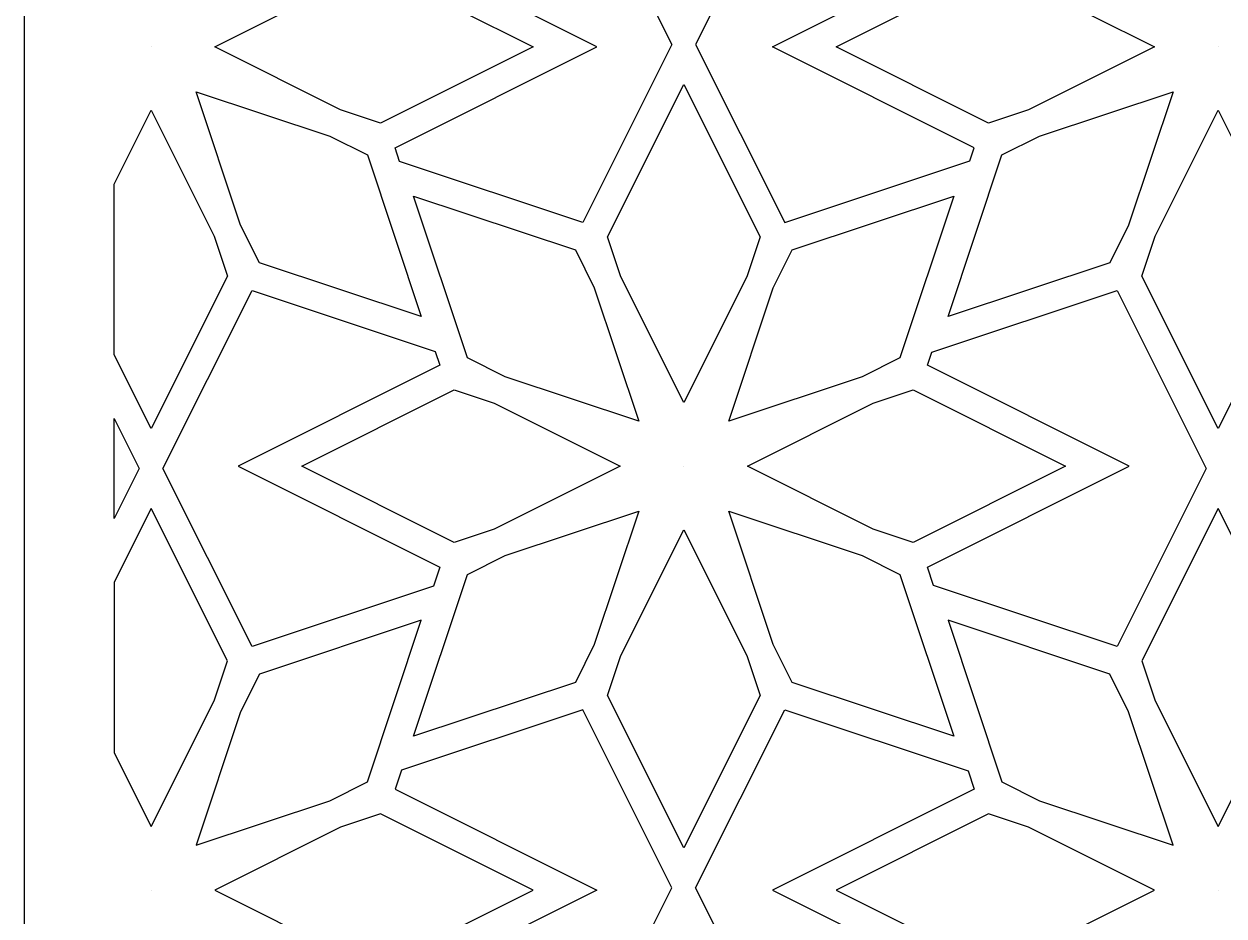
# Model space of a CAD drawing. Header units: centimetres. Extents: x -9.9 to 5.1, y -1.5 to 12.
# Drawn here: x -1.975 to 1.566, y 6.206 to 8.84 of the extents above; entities that cross this region are included whole.
import ezdxf

# ---------------------------------------------------------------- set-up
doc = ezdxf.new("R2010")
doc.units = ezdxf.units.CM
doc.header["$MEASUREMENT"] = 0
doc.layers.add('layer 1', color=7, linetype='Continuous')

msp = doc.modelspace()

# ---------------------------------------------------------------- linework, layer by layer
at = {"layer": 'layer 1', "color": 242}
for points, knots in [([(-1.97527, -1.50302), (-1.97527, -1.50302), (-1.97527, -1.40247), (-1.97527, -1.40247), (-1.97527, -1.40247), (-1.97527, -1.40247), (-1.97527, -1.28287), (-1.97527, -1.28287), (-1.97527, -1.28287), (-1.97527, -1.28287), (-1.97527, -1.09513), (-1.97527, -1.09513), (-1.97527, -1.09513), (-1.97527, -1.09513), (-1.97527, -0.97553), (-1.97527, -0.97553), (-1.97527, -0.97553), (-1.97527, -0.97553), (-1.97527, -0.53225), (-1.97527, -0.53225), (-1.97527, -0.53225), (-1.97527, -0.53225), (-1.97527, -0.4436), (-1.97527, -0.4436), (-1.97527, -0.4436), (-1.97527, -0.4436), (-1.97527, 0.00048), (-1.97527, 0.00048), (-1.97527, 0.00048), (-1.97527, 0.00048), (-1.97527, 0.12554), (-1.97527, 0.12554), (-1.97527, 0.12554), (-1.97527, 0.12554), (-1.97527, 0.55598), (-1.97527, 0.55598), (-1.97527, 0.55598), (-1.97527, 0.55598), (-1.97527, 0.64463), (-1.97527, 0.64463), (-1.97527, 0.64463), (-1.97527, 0.64463), (-1.97527, 1.08791), (-1.97527, 1.08791), (-1.97527, 1.08791), (-1.97527, 1.08791), (-1.97527, 1.20751), (-1.97527, 1.20751), (-1.97527, 1.20751), (-1.97527, 1.20751), (-1.97527, 1.39525), (-1.97527, 1.39525), (-1.97527, 1.39525), (-1.97527, 1.39525), (-1.97527, 1.51485), (-1.97527, 1.51485), (-1.97527, 1.51485), (-1.97527, 1.51485), (-1.97527, 1.95812), (-1.97527, 1.95812), (-1.97527, 1.95812), (-1.97527, 1.95812), (-1.97527, 2.04678), (-1.97527, 2.04678), (-1.97527, 2.04678), (-1.97527, 2.04678), (-1.97527, 2.49085), (-1.97527, 2.49085), (-1.97527, 2.49085), (-1.97527, 2.49085), (-1.97527, 2.61591), (-1.97527, 2.61591), (-1.97527, 2.61591), (-1.97527, 2.61591), (-1.97527, 3.04637), (-1.97527, 3.04637), (-1.97527, 3.04637), (-1.97527, 3.04637), (-1.97527, 3.13502), (-1.97527, 3.13502), (-1.97527, 3.13502), (-1.97527, 3.13502), (-1.97527, 3.5783), (-1.97527, 3.5783), (-1.97527, 3.5783), (-1.97527, 3.5783), (-1.97527, 3.6979), (-1.97527, 3.6979), (-1.97527, 3.6979), (-1.97527, 3.6979), (-1.97527, 3.88564), (-1.97527, 3.88564), (-1.97527, 3.88564), (-1.97527, 3.88564), (-1.97527, 4.00523), (-1.97527, 4.00523), (-1.97527, 4.00523), (-1.97527, 4.00523), (-1.97527, 4.44851), (-1.97527, 4.44851), (-1.97527, 4.44851), (-1.97527, 4.44851), (-1.97527, 4.53717), (-1.97527, 4.53717), (-1.97527, 4.53717), (-1.97527, 4.53717), (-1.97527, 4.98124), (-1.97527, 4.98124), (-1.97527, 4.98124), (-1.97527, 4.98124), (-1.97527, 5.10631), (-1.97527, 5.10631), (-1.97527, 5.10631), (-1.97527, 5.10631), (-1.97527, 5.53674), (-1.97527, 5.53674), (-1.97527, 5.53674), (-1.97527, 5.53674), (-1.97527, 5.6254), (-1.97527, 5.6254), (-1.97527, 5.6254), (-1.97527, 5.6254), (-1.97527, 6.06868), (-1.97527, 6.06868), (-1.97527, 6.06868), (-1.97527, 6.06868), (-1.97527, 6.18827), (-1.97527, 6.18827), (-1.97527, 6.18827), (-1.97527, 6.18827), (-1.97527, 6.37601), (-1.97527, 6.37601), (-1.97527, 6.37601), (-1.97527, 6.37601), (-1.97527, 6.49561), (-1.97527, 6.49561), (-1.97527, 6.49561), (-1.97527, 6.49561), (-1.97527, 6.93889), (-1.97527, 6.93889), (-1.97527, 6.93889), (-1.97527, 6.93889), (-1.97527, 7.02755), (-1.97527, 7.02755), (-1.97527, 7.02755), (-1.97527, 7.02755), (-1.97527, 7.47161), (-1.97527, 7.47161), (-1.97527, 7.47161), (-1.97527, 7.47161), (-1.97527, 7.59668), (-1.97527, 7.59668), (-1.97527, 7.59668), (-1.97527, 7.59668), (-1.97527, 8.02713), (-1.97527, 8.02713), (-1.97527, 8.02713), (-1.97527, 8.02713), (-1.97527, 8.11579), (-1.97527, 8.11579), (-1.97527, 8.11579), (-1.97527, 8.11579), (-1.97527, 8.55907), (-1.97527, 8.55907), (-1.97527, 8.55907), (-1.97527, 8.55907), (-1.97527, 8.67866), (-1.97527, 8.67866), (-1.97527, 8.67866), (-1.97527, 8.67866), (-1.97527, 8.8664), (-1.97527, 8.8664), (-1.97527, 8.8664), (-1.97527, 8.8664), (-1.97527, 8.986), (-1.97527, 8.986), (-1.97527, 8.986), (-1.97527, 8.986), (-1.97527, 9.42928), (-1.97527, 9.42928), (-1.97527, 9.42928), (-1.97527, 9.42928), (-1.97527, 9.51794), (-1.97527, 9.51794), (-1.97527, 9.51794), (-1.97527, 9.51794), (-1.97527, 9.96201), (-1.97527, 9.96201), (-1.97527, 9.96201), (-1.97527, 9.96201), (-1.97527, 10.08707), (-1.97527, 10.08707), (-1.97527, 10.08707), (-1.97527, 10.08707), (-1.97527, 10.51751), (-1.97527, 10.51751), (-1.97527, 10.51751), (-1.97527, 10.51751), (-1.97527, 10.60617), (-1.97527, 10.60617), (-1.97527, 10.60617), (-1.97527, 10.60617), (-1.97527, 11.04944), (-1.97527, 11.04944), (-1.97527, 11.04944), (-1.97527, 11.04944), (-1.97527, 11.16904), (-1.97527, 11.16904), (-1.97527, 11.16904), (-1.97527, 11.16904), (-1.97527, 11.35678), (-1.97527, 11.35678), (-1.97527, 11.35678), (-1.97527, 11.35678), (-1.97527, 11.47638), (-1.97527, 11.47638), (-1.97527, 11.47638), (-1.97527, 11.47638), (-1.97527, 11.91966), (-1.97527, 11.91966), (-1.97527, 11.91966), (-1.97527, 11.91966), (-1.97527, 11.9877), (-1.97527, 11.9877), (-1.97527, 11.9877), (-1.97527, 11.9877), (5.08074, 11.9877), (5.08074, 11.9877), (5.08074, 11.9877), (5.08074, 11.9877), (5.08074, 11.96951), (5.08074, 11.96951), (5.08074, 11.96951), (5.08074, 11.96951), (5.08074, 11.88086), (5.08074, 11.88086), (5.08074, 11.88086), (5.08074, 11.88086), (5.08074, 11.43758), (5.08074, 11.43758), (5.08074, 11.43758), (5.08074, 11.43758), (5.08074, 11.31906), (5.08074, 11.31906), (5.08074, 11.31906), (5.08074, 11.31906), (5.08074, 11.1249), (5.08074, 11.1249), (5.08074, 11.1249), (5.08074, 11.1249), (5.08074, 11.00638), (5.08074, 11.00638), (5.08074, 11.00638), (5.08074, 11.00638), (5.08074, 10.56311), (5.08074, 10.56311), (5.08074, 10.56311), (5.08074, 10.56311), (5.08074, 10.47445), (5.08074, 10.47445), (5.08074, 10.47445), (5.08074, 10.47445), (5.08074, 10.04616), (5.08074, 10.04616), (5.08074, 10.04616), (5.08074, 10.04616), (5.08074, 9.92103), (5.08074, 9.92103), (5.08074, 9.92103), (5.08074, 9.92103), (5.08074, 9.47912), (5.08074, 9.47912), (5.08074, 9.47912), (5.08074, 9.47912), (5.08074, 9.39046), (5.08074, 9.39046), (5.08074, 9.39046), (5.08074, 9.39046), (5.08074, 8.94719), (5.08074, 8.94719), (5.08074, 8.94719), (5.08074, 8.94719), (5.08074, 8.82867), (5.08074, 8.82867), (5.08074, 8.82867), (5.08074, 8.82867), (5.08074, 8.63451), (5.08074, 8.63451), (5.08074, 8.63451), (5.08074, 8.63451), (5.08074, 8.51599), (5.08074, 8.51599), (5.08074, 8.51599), (5.08074, 8.51599), (5.08074, 8.07271), (5.08074, 8.07271), (5.08074, 8.07271), (5.08074, 8.07271), (5.08074, 7.98406), (5.08074, 7.98406), (5.08074, 7.98406), (5.08074, 7.98406), (5.08074, 7.55579), (5.08074, 7.55579), (5.08074, 7.55579), (5.08074, 7.55579), (5.08074, 7.43065), (5.08074, 7.43065), (5.08074, 7.43065), (5.08074, 7.43065), (5.08074, 6.98874), (5.08074, 6.98874), (5.08074, 6.98874), (5.08074, 6.98874), (5.08074, 6.90009), (5.08074, 6.90009), (5.08074, 6.90009), (5.08074, 6.90009), (5.08074, 6.45681), (5.08074, 6.45681), (5.08074, 6.45681), (5.08074, 6.45681), (5.08074, 6.33829), (5.08074, 6.33829), (5.08074, 6.33829), (5.08074, 6.33829), (5.08074, 6.14413), (5.08074, 6.14413), (5.08074, 6.14413), (5.08074, 6.14413), (5.08074, 6.02561), (5.08074, 6.02561), (5.08074, 6.02561), (5.08074, 6.02561), (5.08074, 5.58234), (5.08074, 5.58234), (5.08074, 5.58234), (5.08074, 5.58234), (5.08074, 5.49368), (5.08074, 5.49368), (5.08074, 5.49368), (5.08074, 5.49368), (5.08074, 5.0654), (5.08074, 5.0654), (5.08074, 5.0654), (5.08074, 5.0654), (5.08074, 4.94026), (5.08074, 4.94026), (5.08074, 4.94026), (5.08074, 4.94026), (5.08074, 4.49835), (5.08074, 4.49835), (5.08074, 4.49835), (5.08074, 4.49835), (5.08074, 4.4097), (5.08074, 4.4097), (5.08074, 4.4097), (5.08074, 4.4097), (5.08074, 3.96642), (5.08074, 3.96642), (5.08074, 3.96642), (5.08074, 3.96642), (5.08074, 3.8479), (5.08074, 3.8479), (5.08074, 3.8479), (5.08074, 3.8479), (5.08074, 3.65375), (5.08074, 3.65375), (5.08074, 3.65375), (5.08074, 3.65375), (5.08074, 3.53523), (5.08074, 3.53523), (5.08074, 3.53523), (5.08074, 3.53523), (5.08074, 3.09195), (5.08074, 3.09195), (5.08074, 3.09195), (5.08074, 3.09195), (5.08074, 3.00329), (5.08074, 3.00329), (5.08074, 3.00329), (5.08074, 3.00329), (5.08074, 2.57502), (5.08074, 2.57502), (5.08074, 2.57502), (5.08074, 2.57502), (5.08074, 2.44988), (5.08074, 2.44988), (5.08074, 2.44988), (5.08074, 2.44988), (5.08074, 2.00798), (5.08074, 2.00798), (5.08074, 2.00798), (5.08074, 2.00798), (5.08074, 1.91932), (5.08074, 1.91932), (5.08074, 1.91932), (5.08074, 1.91932), (5.08074, 1.47604), (5.08074, 1.47604), (5.08074, 1.47604), (5.08074, 1.47604), (5.08074, 1.35752), (5.08074, 1.35752), (5.08074, 1.35752), (5.08074, 1.35752), (5.08074, 1.16337), (5.08074, 1.16337), (5.08074, 1.16337), (5.08074, 1.16337), (5.08074, 1.04485), (5.08074, 1.04485), (5.08074, 1.04485), (5.08074, 1.04485), (5.08074, 0.60157), (5.08074, 0.60157), (5.08074, 0.60157), (5.08074, 0.60157), (5.08074, 0.51291), (5.08074, 0.51291), (5.08074, 0.51291), (5.08074, 0.51291), (5.08074, 0.08463), (5.08074, 0.08463), (5.08074, 0.08463), (5.08074, 0.08463), (5.08074, -0.04051), (5.08074, -0.04051), (5.08074, -0.04051), (5.08074, -0.04051), (5.08074, -0.48241), (5.08074, -0.48241), (5.08074, -0.48241), (5.08074, -0.48241), (5.08074, -0.57107), (5.08074, -0.57107), (5.08074, -0.57107), (5.08074, -0.57107), (5.08074, -1.01435), (5.08074, -1.01435), (5.08074, -1.01435), (5.08074, -1.01435), (5.08074, -1.13286), (5.08074, -1.13286), (5.08074, -1.13286), (5.08074, -1.13286), (5.08074, -1.32702), (5.08074, -1.32702), (5.08074, -1.32702), (5.08074, -1.32702), (5.08074, -1.44554), (5.08074, -1.44554), (5.08074, -1.44554), (5.08074, -1.44554), (5.08074, -1.50302), (5.08074, -1.50302), (5.08074, -1.50302), (5.08074, -1.50302), (-1.97527, -1.50302), (-1.97527, -1.50302)], [0, 0, 0, 0, 0.0086207, 0.0086207, 0.0086207, 0.0086207, 0.0172414, 0.0172414, 0.0172414, 0.0172414, 0.0258621, 0.0258621, 0.0258621, 0.0258621, 0.0344828, 0.0344828, 0.0344828, 0.0344828, 0.0431034, 0.0431034, 0.0431034, 0.0431034, 0.0517241, 0.0517241, 0.0517241, 0.0517241, 0.0603448, 0.0603448, 0.0603448, 0.0603448, 0.0689655, 0.0689655, 0.0689655, 0.0689655, 0.0775862, 0.0775862, 0.0775862, 0.0775862, 0.0862069, 0.0862069, 0.0862069, 0.0862069, 0.0948276, 0.0948276, 0.0948276, 0.0948276, 0.1034483, 0.1034483, 0.1034483, 0.1034483, 0.112069, 0.112069, 0.112069, 0.112069, 0.1206897, 0.1206897, 0.1206897, 0.1206897, 0.1293103, 0.1293103, 0.1293103, 0.1293103, 0.137931, 0.137931, 0.137931, 0.137931, 0.1465517, 0.1465517, 0.1465517, 0.1465517, 0.1551724, 0.1551724, 0.1551724, 0.1551724, 0.1637931, 0.1637931, 0.1637931, 0.1637931, 0.1724138, 0.1724138, 0.1724138, 0.1724138, 0.1810345, 0.1810345, 0.1810345, 0.1810345, 0.1896552, 0.1896552, 0.1896552, 0.1896552, 0.1982759, 0.1982759, 0.1982759, 0.1982759, 0.2068966, 0.2068966, 0.2068966, 0.2068966, 0.2155172, 0.2155172, 0.2155172, 0.2155172, 0.2241379, 0.2241379, 0.2241379, 0.2241379, 0.2327586, 0.2327586, 0.2327586, 0.2327586, 0.2413793, 0.2413793, 0.2413793, 0.2413793, 0.25, 0.25, 0.25, 0.25, 0.2586207, 0.2586207, 0.2586207, 0.2586207, 0.2672414, 0.2672414, 0.2672414, 0.2672414, 0.2758621, 0.2758621, 0.2758621, 0.2758621, 0.2844828, 0.2844828, 0.2844828, 0.2844828, 0.2931034, 0.2931034, 0.2931034, 0.2931034, 0.3017241, 0.3017241, 0.3017241, 0.3017241, 0.3103448, 0.3103448, 0.3103448, 0.3103448, 0.3189655, 0.3189655, 0.3189655, 0.3189655, 0.3275862, 0.3275862, 0.3275862, 0.3275862, 0.3362069, 0.3362069, 0.3362069, 0.3362069, 0.3448276, 0.3448276, 0.3448276, 0.3448276, 0.3534483, 0.3534483, 0.3534483, 0.3534483, 0.362069, 0.362069, 0.362069, 0.362069, 0.3706897, 0.3706897, 0.3706897, 0.3706897, 0.3793103, 0.3793103, 0.3793103, 0.3793103, 0.387931, 0.387931, 0.387931, 0.387931, 0.3965517, 0.3965517, 0.3965517, 0.3965517, 0.4051724, 0.4051724, 0.4051724, 0.4051724, 0.4137931, 0.4137931, 0.4137931, 0.4137931, 0.4224138, 0.4224138, 0.4224138, 0.4224138, 0.4310345, 0.4310345, 0.4310345, 0.4310345, 0.4396552, 0.4396552, 0.4396552, 0.4396552, 0.4482759, 0.4482759, 0.4482759, 0.4482759, 0.4568966, 0.4568966, 0.4568966, 0.4568966, 0.4655172, 0.4655172, 0.4655172, 0.4655172, 0.4741379, 0.4741379, 0.4741379, 0.4741379, 0.4827586, 0.4827586, 0.4827586, 0.4827586, 0.4913793, 0.4913793, 0.4913793, 0.4913793, 0.5, 0.5, 0.5, 0.5, 0.5086207, 0.5086207, 0.5086207, 0.5086207, 0.5172414, 0.5172414, 0.5172414, 0.5172414, 0.5258621, 0.5258621, 0.5258621, 0.5258621, 0.5344828, 0.5344828, 0.5344828, 0.5344828, 0.5431034, 0.5431034, 0.5431034, 0.5431034, 0.5517241, 0.5517241, 0.5517241, 0.5517241, 0.5603448, 0.5603448, 0.5603448, 0.5603448, 0.5689655, 0.5689655, 0.5689655, 0.5689655, 0.5775862, 0.5775862, 0.5775862, 0.5775862, 0.5862069, 0.5862069, 0.5862069, 0.5862069, 0.5948276, 0.5948276, 0.5948276, 0.5948276, 0.6034483, 0.6034483, 0.6034483, 0.6034483, 0.612069, 0.612069, 0.612069, 0.612069, 0.6206897, 0.6206897, 0.6206897, 0.6206897, 0.6293103, 0.6293103, 0.6293103, 0.6293103, 0.637931, 0.637931, 0.637931, 0.637931, 0.6465517, 0.6465517, 0.6465517, 0.6465517, 0.6551724, 0.6551724, 0.6551724, 0.6551724, 0.6637931, 0.6637931, 0.6637931, 0.6637931, 0.6724138, 0.6724138, 0.6724138, 0.6724138, 0.6810345, 0.6810345, 0.6810345, 0.6810345, 0.6896552, 0.6896552, 0.6896552, 0.6896552, 0.6982759, 0.6982759, 0.6982759, 0.6982759, 0.7068966, 0.7068966, 0.7068966, 0.7068966, 0.7155172, 0.7155172, 0.7155172, 0.7155172, 0.7241379, 0.7241379, 0.7241379, 0.7241379, 0.7327586, 0.7327586, 0.7327586, 0.7327586, 0.7413793, 0.7413793, 0.7413793, 0.7413793, 0.75, 0.75, 0.75, 0.75, 0.7586207, 0.7586207, 0.7586207, 0.7586207, 0.7672414, 0.7672414, 0.7672414, 0.7672414, 0.7758621, 0.7758621, 0.7758621, 0.7758621, 0.7844828, 0.7844828, 0.7844828, 0.7844828, 0.7931034, 0.7931034, 0.7931034, 0.7931034, 0.8017241, 0.8017241, 0.8017241, 0.8017241, 0.8103448, 0.8103448, 0.8103448, 0.8103448, 0.8189655, 0.8189655, 0.8189655, 0.8189655, 0.8275862, 0.8275862, 0.8275862, 0.8275862, 0.8362069, 0.8362069, 0.8362069, 0.8362069, 0.8448276, 0.8448276, 0.8448276, 0.8448276, 0.8534483, 0.8534483, 0.8534483, 0.8534483, 0.862069, 0.862069, 0.862069, 0.862069, 0.8706897, 0.8706897, 0.8706897, 0.8706897, 0.8793103, 0.8793103, 0.8793103, 0.8793103, 0.887931, 0.887931, 0.887931, 0.887931, 0.8965517, 0.8965517, 0.8965517, 0.8965517, 0.9051724, 0.9051724, 0.9051724, 0.9051724, 0.9137931, 0.9137931, 0.9137931, 0.9137931, 0.9224138, 0.9224138, 0.9224138, 0.9224138, 0.9310345, 0.9310345, 0.9310345, 0.9310345, 0.9396552, 0.9396552, 0.9396552, 0.9396552, 0.9482759, 0.9482759, 0.9482759, 0.9482759, 0.9568966, 0.9568966, 0.9568966, 0.9568966, 0.9655172, 0.9655172, 0.9655172, 0.9655172, 0.9741379, 0.9741379, 0.9741379, 0.9741379, 0.9827586, 0.9827586, 0.9827586, 0.9827586, 1, 1, 1, 1]), ([(-0.86157, 9.1268), (-0.86157, 9.1268), (-0.88024, 9.07065), (-0.88024, 9.07065), (-0.88024, 9.07065), (-0.88024, 9.07065), (-0.285, 8.77253), (-0.285, 8.77253), (-0.285, 8.77253), (-0.285, 8.77253), (-0.88024, 8.4744), (-0.88024, 8.4744), (-0.88024, 8.4744), (-0.88024, 8.4744), (-0.86667, 8.43359), (-0.86667, 8.43359), (-0.86667, 8.43359), (-0.86667, 8.43359), (-0.32636, 8.2539), (-0.32636, 8.2539), (-0.32636, 8.2539), (-0.32636, 8.2539), (-0.06319, 8.77935), (-0.06319, 8.77935), (-0.06319, 8.77935), (-0.06319, 8.77935), (-0.32636, 9.30479), (-0.32636, 9.30479), (-0.32636, 9.30479), (-0.32636, 9.30479), (-0.86157, 9.1268), (-0.86157, 9.1268)], [0, 0, 0, 0, 0.1111111, 0.1111111, 0.1111111, 0.1111111, 0.2222222, 0.2222222, 0.2222222, 0.2222222, 0.3333333, 0.3333333, 0.3333333, 0.3333333, 0.4444444, 0.4444444, 0.4444444, 0.4444444, 0.5555556, 0.5555556, 0.5555556, 0.5555556, 0.6666667, 0.6666667, 0.6666667, 0.6666667, 0.7777778, 0.7777778, 0.7777778, 0.7777778, 1, 1, 1, 1]), ([(0.00672, 8.77935), (0.00672, 8.77935), (0.2699, 9.3048), (0.2699, 9.3048), (0.2699, 9.3048), (0.2699, 9.3048), (0.81121, 9.12477), (0.81121, 9.12477), (0.81121, 9.12477), (0.81121, 9.12477), (0.82921, 9.07066), (0.82921, 9.07066), (0.82921, 9.07066), (0.82921, 9.07066), (0.23396, 8.77253), (0.23396, 8.77253), (0.23396, 8.77253), (0.23396, 8.77253), (0.8292, 8.47441), (0.8292, 8.47441), (0.8292, 8.47441), (0.8292, 8.47441), (0.8163, 8.43562), (0.8163, 8.43562), (0.8163, 8.43562), (0.8163, 8.43562), (0.2699, 8.2539), (0.2699, 8.2539), (0.2699, 8.2539), (0.2699, 8.2539), (0.00672, 8.77935), (0.00672, 8.77935)], [0, 0, 0, 0, 0.1111111, 0.1111111, 0.1111111, 0.1111111, 0.2222222, 0.2222222, 0.2222222, 0.2222222, 0.3333333, 0.3333333, 0.3333333, 0.3333333, 0.4444444, 0.4444444, 0.4444444, 0.4444444, 0.5555556, 0.5555556, 0.5555556, 0.5555556, 0.6666667, 0.6666667, 0.6666667, 0.6666667, 0.7777778, 0.7777778, 0.7777778, 0.7777778, 1, 1, 1, 1]), ([(-0.92264, 8.9978), (-0.92264, 8.9978), (-1.04082, 8.95849), (-1.04082, 8.95849), (-1.04082, 8.95849), (-1.04082, 8.95849), (-1.41213, 8.77253), (-1.41213, 8.77253), (-1.41213, 8.77253), (-1.41213, 8.77253), (-1.04083, 8.58656), (-1.04083, 8.58656), (-1.04083, 8.58656), (-1.04083, 8.58656), (-0.92264, 8.54725), (-0.92264, 8.54725), (-0.92264, 8.54725), (-0.92264, 8.54725), (-0.47285, 8.77253), (-0.47285, 8.77253), (-0.47285, 8.77253), (-0.47285, 8.77253), (-0.92264, 8.9978), (-0.92264, 8.9978)], [0, 0, 0, 0, 0.1428571, 0.1428571, 0.1428571, 0.1428571, 0.2857143, 0.2857143, 0.2857143, 0.2857143, 0.4285714, 0.4285714, 0.4285714, 0.4285714, 0.5714286, 0.5714286, 0.5714286, 0.5714286, 0.7142857, 0.7142857, 0.7142857, 0.7142857, 1, 1, 1, 1]), ([(0.98979, 8.9585), (0.98979, 8.9585), (0.8716, 8.99781), (0.8716, 8.99781), (0.8716, 8.99781), (0.8716, 8.99781), (0.42181, 8.77253), (0.42181, 8.77253), (0.42181, 8.77253), (0.42181, 8.77253), (0.8716, 8.54726), (0.8716, 8.54726), (0.8716, 8.54726), (0.8716, 8.54726), (0.98978, 8.58657), (0.98978, 8.58657), (0.98978, 8.58657), (0.98978, 8.58657), (1.36109, 8.77253), (1.36109, 8.77253), (1.36109, 8.77253), (1.36109, 8.77253), (0.98979, 8.9585), (0.98979, 8.9585)], [0, 0, 0, 0, 0.1428571, 0.1428571, 0.1428571, 0.1428571, 0.2857143, 0.2857143, 0.2857143, 0.2857143, 0.4285714, 0.4285714, 0.4285714, 0.4285714, 0.5714286, 0.5714286, 0.5714286, 0.5714286, 0.7142857, 0.7142857, 0.7142857, 0.7142857, 1, 1, 1, 1]), ([(-1.6, 8.77254), (-1.6, 8.77254), (-1.59999, 8.77253), (-1.59999, 8.77253), (-1.59999, 8.77253), (-1.59999, 8.77253), (-1.59999, 8.77253), (-1.59999, 8.77253), (-1.59999, 8.77253), (-1.59999, 8.77253), (-1.59999, 8.77253), (-1.59999, 8.77253), (-1.59999, 8.77253), (-1.59999, 8.77253), (-1.59999, 8.77252), (-1.59999, 8.77252), (-1.59999, 8.77252), (-1.59999, 8.77252), (-1.59999, 8.77253), (-1.59999, 8.77253), (-1.59999, 8.77253), (-1.59999, 8.77253), (-1.59998, 8.77252), (-1.59998, 8.77252), (-1.59998, 8.77252), (-1.59998, 8.77252), (-1.59998, 8.77253), (-1.59998, 8.77253), (-1.59998, 8.77253), (-1.59998, 8.77253), (-1.59998, 8.77252), (-1.59998, 8.77252), (-1.59998, 8.77252), (-1.59998, 8.77252), (-1.59998, 8.77253), (-1.59998, 8.77253), (-1.59998, 8.77253), (-1.59998, 8.77253), (-1.59997, 8.77253), (-1.59997, 8.77253), (-1.59997, 8.77253), (-1.59997, 8.77253), (-1.59998, 8.77253), (-1.59998, 8.77253), (-1.59998, 8.77253), (-1.59998, 8.77253), (-1.59998, 8.77254), (-1.59998, 8.77254), (-1.59998, 8.77254), (-1.59998, 8.77254), (-1.59998, 8.77253), (-1.59998, 8.77253), (-1.59998, 8.77253), (-1.59998, 8.77253), (-1.59999, 8.77255), (-1.59999, 8.77255), (-1.59999, 8.77255), (-1.59999, 8.77255), (-1.59998, 8.77253), (-1.59998, 8.77253), (-1.59998, 8.77253), (-1.59998, 8.77253), (-1.6, 8.77254), (-1.6, 8.77254)], [0, 0, 0, 0, 0.0588235, 0.0588235, 0.0588235, 0.0588235, 0.1176471, 0.1176471, 0.1176471, 0.1176471, 0.1764706, 0.1764706, 0.1764706, 0.1764706, 0.2352941, 0.2352941, 0.2352941, 0.2352941, 0.2941176, 0.2941176, 0.2941176, 0.2941176, 0.3529412, 0.3529412, 0.3529412, 0.3529412, 0.4117647, 0.4117647, 0.4117647, 0.4117647, 0.4705882, 0.4705882, 0.4705882, 0.4705882, 0.5294118, 0.5294118, 0.5294118, 0.5294118, 0.5882353, 0.5882353, 0.5882353, 0.5882353, 0.6470588, 0.6470588, 0.6470588, 0.6470588, 0.7058824, 0.7058824, 0.7058824, 0.7058824, 0.7647059, 0.7647059, 0.7647059, 0.7647059, 0.8235294, 0.8235294, 0.8235294, 0.8235294, 0.8823529, 0.8823529, 0.8823529, 0.8823529, 1, 1, 1, 1]), ([(1.54893, 8.77254), (1.54893, 8.77254), (1.54894, 8.77253), (1.54894, 8.77253), (1.54894, 8.77253), (1.54894, 8.77253), (1.54893, 8.77253), (1.54893, 8.77253), (1.54893, 8.77253), (1.54893, 8.77253), (1.54894, 8.77253), (1.54894, 8.77253), (1.54894, 8.77253), (1.54894, 8.77253), (1.54894, 8.77252), (1.54894, 8.77252), (1.54894, 8.77252), (1.54894, 8.77252), (1.54894, 8.77253), (1.54894, 8.77253), (1.54894, 8.77253), (1.54894, 8.77253), (1.54895, 8.77252), (1.54895, 8.77252), (1.54895, 8.77252), (1.54895, 8.77252), (1.54894, 8.77253), (1.54894, 8.77253), (1.54894, 8.77253), (1.54894, 8.77253), (1.54895, 8.77252), (1.54895, 8.77252), (1.54895, 8.77252), (1.54895, 8.77252), (1.54895, 8.77253), (1.54895, 8.77253), (1.54895, 8.77253), (1.54895, 8.77253), (1.54896, 8.77253), (1.54896, 8.77253), (1.54896, 8.77253), (1.54896, 8.77253), (1.54895, 8.77253), (1.54895, 8.77253), (1.54895, 8.77253), (1.54895, 8.77253), (1.54895, 8.77254), (1.54895, 8.77254), (1.54895, 8.77254), (1.54895, 8.77254), (1.54895, 8.77253), (1.54895, 8.77253), (1.54895, 8.77253), (1.54895, 8.77253), (1.54894, 8.77255), (1.54894, 8.77255), (1.54894, 8.77255), (1.54894, 8.77255), (1.54895, 8.77253), (1.54895, 8.77253), (1.54895, 8.77253), (1.54895, 8.77253), (1.54893, 8.77254), (1.54893, 8.77254)], [0, 0, 0, 0, 0.0588235, 0.0588235, 0.0588235, 0.0588235, 0.1176471, 0.1176471, 0.1176471, 0.1176471, 0.1764706, 0.1764706, 0.1764706, 0.1764706, 0.2352941, 0.2352941, 0.2352941, 0.2352941, 0.2941176, 0.2941176, 0.2941176, 0.2941176, 0.3529412, 0.3529412, 0.3529412, 0.3529412, 0.4117647, 0.4117647, 0.4117647, 0.4117647, 0.4705882, 0.4705882, 0.4705882, 0.4705882, 0.5294118, 0.5294118, 0.5294118, 0.5294118, 0.5882353, 0.5882353, 0.5882353, 0.5882353, 0.6470588, 0.6470588, 0.6470588, 0.6470588, 0.7058824, 0.7058824, 0.7058824, 0.7058824, 0.7647059, 0.7647059, 0.7647059, 0.7647059, 0.8235294, 0.8235294, 0.8235294, 0.8235294, 0.8823529, 0.8823529, 0.8823529, 0.8823529, 1, 1, 1, 1]), ([(-0.25351, 8.2115), (-0.25351, 8.2115), (-0.2142, 8.09332), (-0.2142, 8.09332), (-0.2142, 8.09332), (-0.2142, 8.09332), (-0.02824, 7.72201), (-0.02824, 7.72201), (-0.02824, 7.72201), (-0.02824, 7.72201), (0.15773, 8.09331), (0.15773, 8.09331), (0.15773, 8.09331), (0.15773, 8.09331), (0.19704, 8.2115), (0.19704, 8.2115), (0.19704, 8.2115), (0.19704, 8.2115), (-0.02824, 8.66129), (-0.02824, 8.66129), (-0.02824, 8.66129), (-0.02824, 8.66129), (-0.25351, 8.2115), (-0.25351, 8.2115)], [0, 0, 0, 0, 0.1428571, 0.1428571, 0.1428571, 0.1428571, 0.2857143, 0.2857143, 0.2857143, 0.2857143, 0.4285714, 0.4285714, 0.4285714, 0.4285714, 0.5714286, 0.5714286, 0.5714286, 0.5714286, 0.7142857, 0.7142857, 0.7142857, 0.7142857, 1, 1, 1, 1]), ([(-0.96174, 8.45287), (-0.96174, 8.45287), (-1.0731, 8.50864), (-1.0731, 8.50864), (-1.0731, 8.50864), (-1.0731, 8.50864), (-1.46715, 8.63969), (-1.46715, 8.63969), (-1.46715, 8.63969), (-1.46715, 8.63969), (-1.3361, 8.24565), (-1.3361, 8.24565), (-1.3361, 8.24565), (-1.3361, 8.24565), (-1.28032, 8.13428), (-1.28032, 8.13428), (-1.28032, 8.13428), (-1.28032, 8.13428), (-0.80298, 7.97552), (-0.80298, 7.97552), (-0.80298, 7.97552), (-0.80298, 7.97552), (-0.96174, 8.45287), (-0.96174, 8.45287)], [0, 0, 0, 0, 0.1428571, 0.1428571, 0.1428571, 0.1428571, 0.2857143, 0.2857143, 0.2857143, 0.2857143, 0.4285714, 0.4285714, 0.4285714, 0.4285714, 0.5714286, 0.5714286, 0.5714286, 0.5714286, 0.7142857, 0.7142857, 0.7142857, 0.7142857, 1, 1, 1, 1]), ([(1.22928, 8.13429), (1.22928, 8.13429), (1.28505, 8.24564), (1.28505, 8.24564), (1.28505, 8.24564), (1.28505, 8.24564), (1.41611, 8.6397), (1.41611, 8.6397), (1.41611, 8.6397), (1.41611, 8.6397), (1.02206, 8.50865), (1.02206, 8.50865), (1.02206, 8.50865), (1.02206, 8.50865), (0.91069, 8.45287), (0.91069, 8.45287), (0.91069, 8.45287), (0.91069, 8.45287), (0.75194, 7.97553), (0.75194, 7.97553), (0.75194, 7.97553), (0.75194, 7.97553), (1.22928, 8.13429), (1.22928, 8.13429)], [0, 0, 0, 0, 0.1428571, 0.1428571, 0.1428571, 0.1428571, 0.2857143, 0.2857143, 0.2857143, 0.2857143, 0.4285714, 0.4285714, 0.4285714, 0.4285714, 0.5714286, 0.5714286, 0.5714286, 0.5714286, 0.7142857, 0.7142857, 0.7142857, 0.7142857, 1, 1, 1, 1]), ([(-1.37472, 8.09518), (-1.37472, 8.09518), (-1.41402, 8.21337), (-1.41402, 8.21337), (-1.41402, 8.21337), (-1.41402, 8.21337), (-1.59999, 8.58468), (-1.59999, 8.58468), (-1.59999, 8.58468), (-1.59999, 8.58468), (-1.709, 8.36702), (-1.709, 8.36702), (-1.709, 8.36702), (-1.709, 8.36702), (-1.709, 7.86306), (-1.709, 7.86306), (-1.709, 7.86306), (-1.709, 7.86306), (-1.59999, 7.6454), (-1.59999, 7.6454), (-1.59999, 7.6454), (-1.59999, 7.6454), (-1.37472, 8.09518), (-1.37472, 8.09518)], [0, 0, 0, 0, 0.1428571, 0.1428571, 0.1428571, 0.1428571, 0.2857143, 0.2857143, 0.2857143, 0.2857143, 0.4285714, 0.4285714, 0.4285714, 0.4285714, 0.5714286, 0.5714286, 0.5714286, 0.5714286, 0.7142857, 0.7142857, 0.7142857, 0.7142857, 1, 1, 1, 1]), ([(1.77421, 8.09518), (1.77421, 8.09518), (1.73491, 8.21337), (1.73491, 8.21337), (1.73491, 8.21337), (1.73491, 8.21337), (1.54894, 8.58468), (1.54894, 8.58468), (1.54894, 8.58468), (1.54894, 8.58468), (1.36298, 8.21337), (1.36298, 8.21337), (1.36298, 8.21337), (1.36298, 8.21337), (1.32367, 8.09518), (1.32367, 8.09518), (1.32367, 8.09518), (1.32367, 8.09518), (1.54894, 7.6454), (1.54894, 7.6454), (1.54894, 7.6454), (1.54894, 7.6454), (1.77421, 8.09518), (1.77421, 8.09518)], [0, 0, 0, 0, 0.1428571, 0.1428571, 0.1428571, 0.1428571, 0.2857143, 0.2857143, 0.2857143, 0.2857143, 0.4285714, 0.4285714, 0.4285714, 0.4285714, 0.5714286, 0.5714286, 0.5714286, 0.5714286, 0.7142857, 0.7142857, 0.7142857, 0.7142857, 1, 1, 1, 1]), ([(-0.66648, 7.85382), (-0.66648, 7.85382), (-0.55513, 7.79805), (-0.55513, 7.79805), (-0.55513, 7.79805), (-0.55513, 7.79805), (-0.16107, 7.66699), (-0.16107, 7.66699), (-0.16107, 7.66699), (-0.16107, 7.66699), (-0.29212, 8.06104), (-0.29212, 8.06104), (-0.29212, 8.06104), (-0.29212, 8.06104), (-0.3479, 8.17241), (-0.3479, 8.17241), (-0.3479, 8.17241), (-0.3479, 8.17241), (-0.82524, 8.33116), (-0.82524, 8.33116), (-0.82524, 8.33116), (-0.82524, 8.33116), (-0.66648, 7.85382), (-0.66648, 7.85382)], [0, 0, 0, 0, 0.1428571, 0.1428571, 0.1428571, 0.1428571, 0.2857143, 0.2857143, 0.2857143, 0.2857143, 0.4285714, 0.4285714, 0.4285714, 0.4285714, 0.5714286, 0.5714286, 0.5714286, 0.5714286, 0.7142857, 0.7142857, 0.7142857, 0.7142857, 1, 1, 1, 1]), ([(0.29143, 8.1724), (0.29143, 8.1724), (0.23565, 8.06104), (0.23565, 8.06104), (0.23565, 8.06104), (0.23565, 8.06104), (0.1046, 7.66699), (0.1046, 7.66699), (0.1046, 7.66699), (0.1046, 7.66699), (0.49865, 7.79804), (0.49865, 7.79804), (0.49865, 7.79804), (0.49865, 7.79804), (0.61001, 7.85382), (0.61001, 7.85382), (0.61001, 7.85382), (0.61001, 7.85382), (0.76877, 8.33115), (0.76877, 8.33115), (0.76877, 8.33115), (0.76877, 8.33115), (0.29143, 8.1724), (0.29143, 8.1724)], [0, 0, 0, 0, 0.1428571, 0.1428571, 0.1428571, 0.1428571, 0.2857143, 0.2857143, 0.2857143, 0.2857143, 0.4285714, 0.4285714, 0.4285714, 0.4285714, 0.5714286, 0.5714286, 0.5714286, 0.5714286, 0.7142857, 0.7142857, 0.7142857, 0.7142857, 1, 1, 1, 1]), ([(-0.76155, 7.87309), (-0.76155, 7.87309), (-1.30186, 8.05279), (-1.30186, 8.05279), (-1.30186, 8.05279), (-1.30186, 8.05279), (-1.56503, 7.52734), (-1.56503, 7.52734), (-1.56503, 7.52734), (-1.56503, 7.52734), (-1.30186, 7.00189), (-1.30186, 7.00189), (-1.30186, 7.00189), (-1.30186, 7.00189), (-0.76665, 7.17989), (-0.76665, 7.17989), (-0.76665, 7.17989), (-0.76665, 7.17989), (-0.74798, 7.23603), (-0.74798, 7.23603), (-0.74798, 7.23603), (-0.74798, 7.23603), (-1.34322, 7.53416), (-1.34322, 7.53416), (-1.34322, 7.53416), (-1.34322, 7.53416), (-0.74798, 7.83229), (-0.74798, 7.83229), (-0.74798, 7.83229), (-0.74798, 7.83229), (-0.76155, 7.87309), (-0.76155, 7.87309)], [0, 0, 0, 0, 0.1111111, 0.1111111, 0.1111111, 0.1111111, 0.2222222, 0.2222222, 0.2222222, 0.2222222, 0.3333333, 0.3333333, 0.3333333, 0.3333333, 0.4444444, 0.4444444, 0.4444444, 0.4444444, 0.5555556, 0.5555556, 0.5555556, 0.5555556, 0.6666667, 0.6666667, 0.6666667, 0.6666667, 0.7777778, 0.7777778, 0.7777778, 0.7777778, 1, 1, 1, 1]), ([(0.70441, 7.87107), (0.70441, 7.87107), (0.69151, 7.83227), (0.69151, 7.83227), (0.69151, 7.83227), (0.69151, 7.83227), (1.28675, 7.53415), (1.28675, 7.53415), (1.28675, 7.53415), (1.28675, 7.53415), (0.6915, 7.23602), (0.6915, 7.23602), (0.6915, 7.23602), (0.6915, 7.23602), (0.7095, 7.18192), (0.7095, 7.18192), (0.7095, 7.18192), (0.7095, 7.18192), (1.25081, 7.00189), (1.25081, 7.00189), (1.25081, 7.00189), (1.25081, 7.00189), (1.51399, 7.52734), (1.51399, 7.52734), (1.51399, 7.52734), (1.51399, 7.52734), (1.25081, 8.05279), (1.25081, 8.05279), (1.25081, 8.05279), (1.25081, 8.05279), (0.70441, 7.87107), (0.70441, 7.87107)], [0, 0, 0, 0, 0.1111111, 0.1111111, 0.1111111, 0.1111111, 0.2222222, 0.2222222, 0.2222222, 0.2222222, 0.3333333, 0.3333333, 0.3333333, 0.3333333, 0.4444444, 0.4444444, 0.4444444, 0.4444444, 0.5555556, 0.5555556, 0.5555556, 0.5555556, 0.6666667, 0.6666667, 0.6666667, 0.6666667, 0.7777778, 0.7777778, 0.7777778, 0.7777778, 1, 1, 1, 1]), ([(-0.58739, 7.72012), (-0.58739, 7.72012), (-0.70558, 7.75943), (-0.70558, 7.75943), (-0.70558, 7.75943), (-0.70558, 7.75943), (-1.15537, 7.53416), (-1.15537, 7.53416), (-1.15537, 7.53416), (-1.15537, 7.53416), (-0.70558, 7.30888), (-0.70558, 7.30888), (-0.70558, 7.30888), (-0.70558, 7.30888), (-0.5874, 7.34819), (-0.5874, 7.34819), (-0.5874, 7.34819), (-0.5874, 7.34819), (-0.21609, 7.53416), (-0.21609, 7.53416), (-0.21609, 7.53416), (-0.21609, 7.53416), (-0.58739, 7.72012), (-0.58739, 7.72012)], [0, 0, 0, 0, 0.1428571, 0.1428571, 0.1428571, 0.1428571, 0.2857143, 0.2857143, 0.2857143, 0.2857143, 0.4285714, 0.4285714, 0.4285714, 0.4285714, 0.5714286, 0.5714286, 0.5714286, 0.5714286, 0.7142857, 0.7142857, 0.7142857, 0.7142857, 1, 1, 1, 1]), ([(0.64911, 7.75942), (0.64911, 7.75942), (0.53093, 7.72012), (0.53093, 7.72012), (0.53093, 7.72012), (0.53093, 7.72012), (0.15962, 7.53415), (0.15962, 7.53415), (0.15962, 7.53415), (0.15962, 7.53415), (0.53092, 7.34819), (0.53092, 7.34819), (0.53092, 7.34819), (0.53092, 7.34819), (0.64911, 7.30888), (0.64911, 7.30888), (0.64911, 7.30888), (0.64911, 7.30888), (1.0989, 7.53415), (1.0989, 7.53415), (1.0989, 7.53415), (1.0989, 7.53415), (0.64911, 7.75942), (0.64911, 7.75942)], [0, 0, 0, 0, 0.1428571, 0.1428571, 0.1428571, 0.1428571, 0.2857143, 0.2857143, 0.2857143, 0.2857143, 0.4285714, 0.4285714, 0.4285714, 0.4285714, 0.5714286, 0.5714286, 0.5714286, 0.5714286, 0.7142857, 0.7142857, 0.7142857, 0.7142857, 1, 1, 1, 1]), ([(-1.709, 7.37947), (-1.709, 7.37947), (-1.63494, 7.52734), (-1.63494, 7.52734), (-1.63494, 7.52734), (-1.63494, 7.52734), (-1.709, 7.67521), (-1.709, 7.67521), (-1.709, 7.67521), (-1.709, 7.67521), (-1.709, 7.37947), (-1.709, 7.37947)], [0, 0, 0, 0, 0.25, 0.25, 0.25, 0.25, 0.5, 0.5, 0.5, 0.5, 1, 1, 1, 1]), ([(-0.02825, 7.53416), (-0.02825, 7.53416), (-0.02824, 7.53416), (-0.02824, 7.53416), (-0.02824, 7.53416), (-0.02824, 7.53416), (-0.02825, 7.53415), (-0.02825, 7.53415), (-0.02825, 7.53415), (-0.02825, 7.53415), (-0.02824, 7.53415), (-0.02824, 7.53415), (-0.02824, 7.53415), (-0.02824, 7.53415), (-0.02824, 7.53415), (-0.02824, 7.53415), (-0.02824, 7.53415), (-0.02824, 7.53415), (-0.02824, 7.53415), (-0.02824, 7.53415), (-0.02824, 7.53415), (-0.02824, 7.53415), (-0.02824, 7.53414), (-0.02824, 7.53414), (-0.02824, 7.53414), (-0.02824, 7.53414), (-0.02824, 7.53415), (-0.02824, 7.53415), (-0.02824, 7.53415), (-0.02824, 7.53415), (-0.02823, 7.53415), (-0.02823, 7.53415), (-0.02823, 7.53415), (-0.02823, 7.53415), (-0.02824, 7.53415), (-0.02824, 7.53415), (-0.02824, 7.53415), (-0.02824, 7.53415), (-0.02822, 7.53416), (-0.02822, 7.53416), (-0.02822, 7.53416), (-0.02822, 7.53416), (-0.02824, 7.53415), (-0.02824, 7.53415), (-0.02824, 7.53415), (-0.02824, 7.53415), (-0.02823, 7.53416), (-0.02823, 7.53416), (-0.02823, 7.53416), (-0.02823, 7.53416), (-0.02824, 7.53416), (-0.02824, 7.53416), (-0.02824, 7.53416), (-0.02824, 7.53416), (-0.02824, 7.53417), (-0.02824, 7.53417), (-0.02824, 7.53417), (-0.02824, 7.53417), (-0.02824, 7.53416), (-0.02824, 7.53416), (-0.02824, 7.53416), (-0.02824, 7.53416), (-0.02825, 7.53416), (-0.02825, 7.53416)], [0, 0, 0, 0, 0.0588235, 0.0588235, 0.0588235, 0.0588235, 0.1176471, 0.1176471, 0.1176471, 0.1176471, 0.1764706, 0.1764706, 0.1764706, 0.1764706, 0.2352941, 0.2352941, 0.2352941, 0.2352941, 0.2941176, 0.2941176, 0.2941176, 0.2941176, 0.3529412, 0.3529412, 0.3529412, 0.3529412, 0.4117647, 0.4117647, 0.4117647, 0.4117647, 0.4705882, 0.4705882, 0.4705882, 0.4705882, 0.5294118, 0.5294118, 0.5294118, 0.5294118, 0.5882353, 0.5882353, 0.5882353, 0.5882353, 0.6470588, 0.6470588, 0.6470588, 0.6470588, 0.7058824, 0.7058824, 0.7058824, 0.7058824, 0.7647059, 0.7647059, 0.7647059, 0.7647059, 0.8235294, 0.8235294, 0.8235294, 0.8235294, 0.8823529, 0.8823529, 0.8823529, 0.8823529, 1, 1, 1, 1]), ([(-1.37472, 6.95949), (-1.37472, 6.95949), (-1.41402, 6.84131), (-1.41402, 6.84131), (-1.41402, 6.84131), (-1.41402, 6.84131), (-1.59999, 6.47), (-1.59999, 6.47), (-1.59999, 6.47), (-1.59999, 6.47), (-1.709, 6.68766), (-1.709, 6.68766), (-1.709, 6.68766), (-1.709, 6.68766), (-1.709, 7.19162), (-1.709, 7.19162), (-1.709, 7.19162), (-1.709, 7.19162), (-1.59999, 7.40928), (-1.59999, 7.40928), (-1.59999, 7.40928), (-1.59999, 7.40928), (-1.37472, 6.95949), (-1.37472, 6.95949)], [0, 0, 0, 0, 0.1428571, 0.1428571, 0.1428571, 0.1428571, 0.2857143, 0.2857143, 0.2857143, 0.2857143, 0.4285714, 0.4285714, 0.4285714, 0.4285714, 0.5714286, 0.5714286, 0.5714286, 0.5714286, 0.7142857, 0.7142857, 0.7142857, 0.7142857, 1, 1, 1, 1]), ([(1.77421, 6.95949), (1.77421, 6.95949), (1.73491, 6.84131), (1.73491, 6.84131), (1.73491, 6.84131), (1.73491, 6.84131), (1.54894, 6.47), (1.54894, 6.47), (1.54894, 6.47), (1.54894, 6.47), (1.36298, 6.84131), (1.36298, 6.84131), (1.36298, 6.84131), (1.36298, 6.84131), (1.32367, 6.95949), (1.32367, 6.95949), (1.32367, 6.95949), (1.32367, 6.95949), (1.54894, 7.40928), (1.54894, 7.40928), (1.54894, 7.40928), (1.54894, 7.40928), (1.77421, 6.95949), (1.77421, 6.95949)], [0, 0, 0, 0, 0.1428571, 0.1428571, 0.1428571, 0.1428571, 0.2857143, 0.2857143, 0.2857143, 0.2857143, 0.4285714, 0.4285714, 0.4285714, 0.4285714, 0.5714286, 0.5714286, 0.5714286, 0.5714286, 0.7142857, 0.7142857, 0.7142857, 0.7142857, 1, 1, 1, 1]), ([(-0.3479, 6.89591), (-0.3479, 6.89591), (-0.29213, 7.00727), (-0.29213, 7.00727), (-0.29213, 7.00727), (-0.29213, 7.00727), (-0.16107, 7.40132), (-0.16107, 7.40132), (-0.16107, 7.40132), (-0.16107, 7.40132), (-0.55512, 7.27027), (-0.55512, 7.27027), (-0.55512, 7.27027), (-0.55512, 7.27027), (-0.66649, 7.21449), (-0.66649, 7.21449), (-0.66649, 7.21449), (-0.66649, 7.21449), (-0.82524, 6.73715), (-0.82524, 6.73715), (-0.82524, 6.73715), (-0.82524, 6.73715), (-0.3479, 6.89591), (-0.3479, 6.89591)], [0, 0, 0, 0, 0.1428571, 0.1428571, 0.1428571, 0.1428571, 0.2857143, 0.2857143, 0.2857143, 0.2857143, 0.4285714, 0.4285714, 0.4285714, 0.4285714, 0.5714286, 0.5714286, 0.5714286, 0.5714286, 0.7142857, 0.7142857, 0.7142857, 0.7142857, 1, 1, 1, 1]), ([(0.61001, 7.21449), (0.61001, 7.21449), (0.49865, 7.27026), (0.49865, 7.27026), (0.49865, 7.27026), (0.49865, 7.27026), (0.1046, 7.40132), (0.1046, 7.40132), (0.1046, 7.40132), (0.1046, 7.40132), (0.23565, 7.00727), (0.23565, 7.00727), (0.23565, 7.00727), (0.23565, 7.00727), (0.29143, 6.8959), (0.29143, 6.8959), (0.29143, 6.8959), (0.29143, 6.8959), (0.76876, 6.73715), (0.76876, 6.73715), (0.76876, 6.73715), (0.76876, 6.73715), (0.61001, 7.21449), (0.61001, 7.21449)], [0, 0, 0, 0, 0.1428571, 0.1428571, 0.1428571, 0.1428571, 0.2857143, 0.2857143, 0.2857143, 0.2857143, 0.4285714, 0.4285714, 0.4285714, 0.4285714, 0.5714286, 0.5714286, 0.5714286, 0.5714286, 0.7142857, 0.7142857, 0.7142857, 0.7142857, 1, 1, 1, 1]), ([(0.19703, 6.85681), (0.19703, 6.85681), (0.15773, 6.97499), (0.15773, 6.97499), (0.15773, 6.97499), (0.15773, 6.97499), (-0.02824, 7.3463), (-0.02824, 7.3463), (-0.02824, 7.3463), (-0.02824, 7.3463), (-0.21421, 6.975), (-0.21421, 6.975), (-0.21421, 6.975), (-0.21421, 6.975), (-0.25351, 6.85681), (-0.25351, 6.85681), (-0.25351, 6.85681), (-0.25351, 6.85681), (-0.02824, 6.40702), (-0.02824, 6.40702), (-0.02824, 6.40702), (-0.02824, 6.40702), (0.19703, 6.85681), (0.19703, 6.85681)], [0, 0, 0, 0, 0.1428571, 0.1428571, 0.1428571, 0.1428571, 0.2857143, 0.2857143, 0.2857143, 0.2857143, 0.4285714, 0.4285714, 0.4285714, 0.4285714, 0.5714286, 0.5714286, 0.5714286, 0.5714286, 0.7142857, 0.7142857, 0.7142857, 0.7142857, 1, 1, 1, 1]), ([(-0.96174, 6.60181), (-0.96174, 6.60181), (-1.0731, 6.54604), (-1.0731, 6.54604), (-1.0731, 6.54604), (-1.0731, 6.54604), (-1.46715, 6.41498), (-1.46715, 6.41498), (-1.46715, 6.41498), (-1.46715, 6.41498), (-1.3361, 6.80904), (-1.3361, 6.80904), (-1.3361, 6.80904), (-1.3361, 6.80904), (-1.28032, 6.9204), (-1.28032, 6.9204), (-1.28032, 6.9204), (-1.28032, 6.9204), (-0.80298, 7.07915), (-0.80298, 7.07915), (-0.80298, 7.07915), (-0.80298, 7.07915), (-0.96174, 6.60181), (-0.96174, 6.60181)], [0, 0, 0, 0, 0.1428571, 0.1428571, 0.1428571, 0.1428571, 0.2857143, 0.2857143, 0.2857143, 0.2857143, 0.4285714, 0.4285714, 0.4285714, 0.4285714, 0.5714286, 0.5714286, 0.5714286, 0.5714286, 0.7142857, 0.7142857, 0.7142857, 0.7142857, 1, 1, 1, 1]), ([(1.22928, 6.92039), (1.22928, 6.92039), (1.28505, 6.80904), (1.28505, 6.80904), (1.28505, 6.80904), (1.28505, 6.80904), (1.41611, 6.41498), (1.41611, 6.41498), (1.41611, 6.41498), (1.41611, 6.41498), (1.02206, 6.54603), (1.02206, 6.54603), (1.02206, 6.54603), (1.02206, 6.54603), (0.91069, 6.60181), (0.91069, 6.60181), (0.91069, 6.60181), (0.91069, 6.60181), (0.75194, 7.07915), (0.75194, 7.07915), (0.75194, 7.07915), (0.75194, 7.07915), (1.22928, 6.92039), (1.22928, 6.92039)], [0, 0, 0, 0, 0.1428571, 0.1428571, 0.1428571, 0.1428571, 0.2857143, 0.2857143, 0.2857143, 0.2857143, 0.4285714, 0.4285714, 0.4285714, 0.4285714, 0.5714286, 0.5714286, 0.5714286, 0.5714286, 0.7142857, 0.7142857, 0.7142857, 0.7142857, 1, 1, 1, 1]), ([(-0.86666, 5.9432), (-0.86666, 5.9432), (-0.88024, 5.98402), (-0.88024, 5.98402), (-0.88024, 5.98402), (-0.88024, 5.98402), (-0.285, 6.28215), (-0.285, 6.28215), (-0.285, 6.28215), (-0.285, 6.28215), (-0.88024, 6.58028), (-0.88024, 6.58028), (-0.88024, 6.58028), (-0.88024, 6.58028), (-0.86157, 6.63641), (-0.86157, 6.63641), (-0.86157, 6.63641), (-0.86157, 6.63641), (-0.32637, 6.81441), (-0.32637, 6.81441), (-0.32637, 6.81441), (-0.32637, 6.81441), (-0.0632, 6.28896), (-0.0632, 6.28896), (-0.0632, 6.28896), (-0.0632, 6.28896), (-0.32637, 5.76351), (-0.32637, 5.76351), (-0.32637, 5.76351), (-0.32637, 5.76351), (-0.86666, 5.9432), (-0.86666, 5.9432)], [0, 0, 0, 0, 0.1111111, 0.1111111, 0.1111111, 0.1111111, 0.2222222, 0.2222222, 0.2222222, 0.2222222, 0.3333333, 0.3333333, 0.3333333, 0.3333333, 0.4444444, 0.4444444, 0.4444444, 0.4444444, 0.5555556, 0.5555556, 0.5555556, 0.5555556, 0.6666667, 0.6666667, 0.6666667, 0.6666667, 0.7777778, 0.7777778, 0.7777778, 0.7777778, 1, 1, 1, 1]), ([(0.8112, 6.63438), (0.8112, 6.63438), (0.26989, 6.81441), (0.26989, 6.81441), (0.26989, 6.81441), (0.26989, 6.81441), (0.00671, 6.28896), (0.00671, 6.28896), (0.00671, 6.28896), (0.00671, 6.28896), (0.26989, 5.76352), (0.26989, 5.76352), (0.26989, 5.76352), (0.26989, 5.76352), (0.81631, 5.94524), (0.81631, 5.94524), (0.81631, 5.94524), (0.81631, 5.94524), (0.82921, 5.98401), (0.82921, 5.98401), (0.82921, 5.98401), (0.82921, 5.98401), (0.23396, 6.28214), (0.23396, 6.28214), (0.23396, 6.28214), (0.23396, 6.28214), (0.8292, 6.58027), (0.8292, 6.58027), (0.8292, 6.58027), (0.8292, 6.58027), (0.8112, 6.63438), (0.8112, 6.63438)], [0, 0, 0, 0, 0.1111111, 0.1111111, 0.1111111, 0.1111111, 0.2222222, 0.2222222, 0.2222222, 0.2222222, 0.3333333, 0.3333333, 0.3333333, 0.3333333, 0.4444444, 0.4444444, 0.4444444, 0.4444444, 0.5555556, 0.5555556, 0.5555556, 0.5555556, 0.6666667, 0.6666667, 0.6666667, 0.6666667, 0.7777778, 0.7777778, 0.7777778, 0.7777778, 1, 1, 1, 1]), ([(-0.92264, 6.05688), (-0.92264, 6.05688), (-1.04082, 6.09618), (-1.04082, 6.09618), (-1.04082, 6.09618), (-1.04082, 6.09618), (-1.41213, 6.28215), (-1.41213, 6.28215), (-1.41213, 6.28215), (-1.41213, 6.28215), (-1.04083, 6.46812), (-1.04083, 6.46812), (-1.04083, 6.46812), (-1.04083, 6.46812), (-0.92264, 6.50742), (-0.92264, 6.50742), (-0.92264, 6.50742), (-0.92264, 6.50742), (-0.47285, 6.28215), (-0.47285, 6.28215), (-0.47285, 6.28215), (-0.47285, 6.28215), (-0.92264, 6.05688), (-0.92264, 6.05688)], [0, 0, 0, 0, 0.1428571, 0.1428571, 0.1428571, 0.1428571, 0.2857143, 0.2857143, 0.2857143, 0.2857143, 0.4285714, 0.4285714, 0.4285714, 0.4285714, 0.5714286, 0.5714286, 0.5714286, 0.5714286, 0.7142857, 0.7142857, 0.7142857, 0.7142857, 1, 1, 1, 1]), ([(0.98979, 6.09618), (0.98979, 6.09618), (0.8716, 6.05687), (0.8716, 6.05687), (0.8716, 6.05687), (0.8716, 6.05687), (0.42181, 6.28214), (0.42181, 6.28214), (0.42181, 6.28214), (0.42181, 6.28214), (0.8716, 6.50742), (0.8716, 6.50742), (0.8716, 6.50742), (0.8716, 6.50742), (0.98978, 6.46811), (0.98978, 6.46811), (0.98978, 6.46811), (0.98978, 6.46811), (1.36109, 6.28214), (1.36109, 6.28214), (1.36109, 6.28214), (1.36109, 6.28214), (0.98979, 6.09618), (0.98979, 6.09618)], [0, 0, 0, 0, 0.1428571, 0.1428571, 0.1428571, 0.1428571, 0.2857143, 0.2857143, 0.2857143, 0.2857143, 0.4285714, 0.4285714, 0.4285714, 0.4285714, 0.5714286, 0.5714286, 0.5714286, 0.5714286, 0.7142857, 0.7142857, 0.7142857, 0.7142857, 1, 1, 1, 1]), ([(-1.6, 6.28214), (-1.6, 6.28214), (-1.59999, 6.28214), (-1.59999, 6.28214), (-1.59999, 6.28214), (-1.59999, 6.28214), (-1.59999, 6.28215), (-1.59999, 6.28215), (-1.59999, 6.28215), (-1.59999, 6.28215), (-1.59999, 6.28215), (-1.59999, 6.28215), (-1.59999, 6.28215), (-1.59999, 6.28215), (-1.59999, 6.28215), (-1.59999, 6.28215), (-1.59999, 6.28215), (-1.59999, 6.28215), (-1.59999, 6.28215), (-1.59999, 6.28215), (-1.59999, 6.28215), (-1.59999, 6.28215), (-1.59998, 6.28216), (-1.59998, 6.28216), (-1.59998, 6.28216), (-1.59998, 6.28216), (-1.59998, 6.28215), (-1.59998, 6.28215), (-1.59998, 6.28215), (-1.59998, 6.28215), (-1.59998, 6.28215), (-1.59998, 6.28215), (-1.59998, 6.28215), (-1.59998, 6.28215), (-1.59998, 6.28215), (-1.59998, 6.28215), (-1.59998, 6.28215), (-1.59998, 6.28215), (-1.59997, 6.28214), (-1.59997, 6.28214), (-1.59997, 6.28214), (-1.59997, 6.28214), (-1.59998, 6.28215), (-1.59998, 6.28215), (-1.59998, 6.28215), (-1.59998, 6.28215), (-1.59998, 6.28214), (-1.59998, 6.28214), (-1.59998, 6.28214), (-1.59998, 6.28214), (-1.59998, 6.28214), (-1.59998, 6.28214), (-1.59998, 6.28214), (-1.59998, 6.28214), (-1.59999, 6.28213), (-1.59999, 6.28213), (-1.59999, 6.28213), (-1.59999, 6.28213), (-1.59998, 6.28214), (-1.59998, 6.28214), (-1.59998, 6.28214), (-1.59998, 6.28214), (-1.6, 6.28214), (-1.6, 6.28214)], [0, 0, 0, 0, 0.0588235, 0.0588235, 0.0588235, 0.0588235, 0.1176471, 0.1176471, 0.1176471, 0.1176471, 0.1764706, 0.1764706, 0.1764706, 0.1764706, 0.2352941, 0.2352941, 0.2352941, 0.2352941, 0.2941176, 0.2941176, 0.2941176, 0.2941176, 0.3529412, 0.3529412, 0.3529412, 0.3529412, 0.4117647, 0.4117647, 0.4117647, 0.4117647, 0.4705882, 0.4705882, 0.4705882, 0.4705882, 0.5294118, 0.5294118, 0.5294118, 0.5294118, 0.5882353, 0.5882353, 0.5882353, 0.5882353, 0.6470588, 0.6470588, 0.6470588, 0.6470588, 0.7058824, 0.7058824, 0.7058824, 0.7058824, 0.7647059, 0.7647059, 0.7647059, 0.7647059, 0.8235294, 0.8235294, 0.8235294, 0.8235294, 0.8823529, 0.8823529, 0.8823529, 0.8823529, 1, 1, 1, 1]), ([(1.54893, 6.28214), (1.54893, 6.28214), (1.54894, 6.28214), (1.54894, 6.28214), (1.54894, 6.28214), (1.54894, 6.28214), (1.54893, 6.28215), (1.54893, 6.28215), (1.54893, 6.28215), (1.54893, 6.28215), (1.54894, 6.28215), (1.54894, 6.28215), (1.54894, 6.28215), (1.54894, 6.28215), (1.54894, 6.28215), (1.54894, 6.28215), (1.54894, 6.28215), (1.54894, 6.28215), (1.54894, 6.28215), (1.54894, 6.28215), (1.54894, 6.28215), (1.54894, 6.28215), (1.54895, 6.28216), (1.54895, 6.28216), (1.54895, 6.28216), (1.54895, 6.28216), (1.54894, 6.28215), (1.54894, 6.28215), (1.54894, 6.28215), (1.54894, 6.28215), (1.54895, 6.28215), (1.54895, 6.28215), (1.54895, 6.28215), (1.54895, 6.28215), (1.54895, 6.28215), (1.54895, 6.28215), (1.54895, 6.28215), (1.54895, 6.28215), (1.54896, 6.28214), (1.54896, 6.28214), (1.54896, 6.28214), (1.54896, 6.28214), (1.54895, 6.28215), (1.54895, 6.28215), (1.54895, 6.28215), (1.54895, 6.28215), (1.54895, 6.28214), (1.54895, 6.28214), (1.54895, 6.28214), (1.54895, 6.28214), (1.54895, 6.28214), (1.54895, 6.28214), (1.54895, 6.28214), (1.54895, 6.28214), (1.54894, 6.28213), (1.54894, 6.28213), (1.54894, 6.28213), (1.54894, 6.28213), (1.54895, 6.28214), (1.54895, 6.28214), (1.54895, 6.28214), (1.54895, 6.28214), (1.54893, 6.28214), (1.54893, 6.28214)], [0, 0, 0, 0, 0.0588235, 0.0588235, 0.0588235, 0.0588235, 0.1176471, 0.1176471, 0.1176471, 0.1176471, 0.1764706, 0.1764706, 0.1764706, 0.1764706, 0.2352941, 0.2352941, 0.2352941, 0.2352941, 0.2941176, 0.2941176, 0.2941176, 0.2941176, 0.3529412, 0.3529412, 0.3529412, 0.3529412, 0.4117647, 0.4117647, 0.4117647, 0.4117647, 0.4705882, 0.4705882, 0.4705882, 0.4705882, 0.5294118, 0.5294118, 0.5294118, 0.5294118, 0.5882353, 0.5882353, 0.5882353, 0.5882353, 0.6470588, 0.6470588, 0.6470588, 0.6470588, 0.7058824, 0.7058824, 0.7058824, 0.7058824, 0.7647059, 0.7647059, 0.7647059, 0.7647059, 0.8235294, 0.8235294, 0.8235294, 0.8235294, 0.8823529, 0.8823529, 0.8823529, 0.8823529, 1, 1, 1, 1])]:
    msp.add_open_spline(points, degree=3, knots=knots, dxfattribs=at)

doc.saveas('drawing.dxf')
